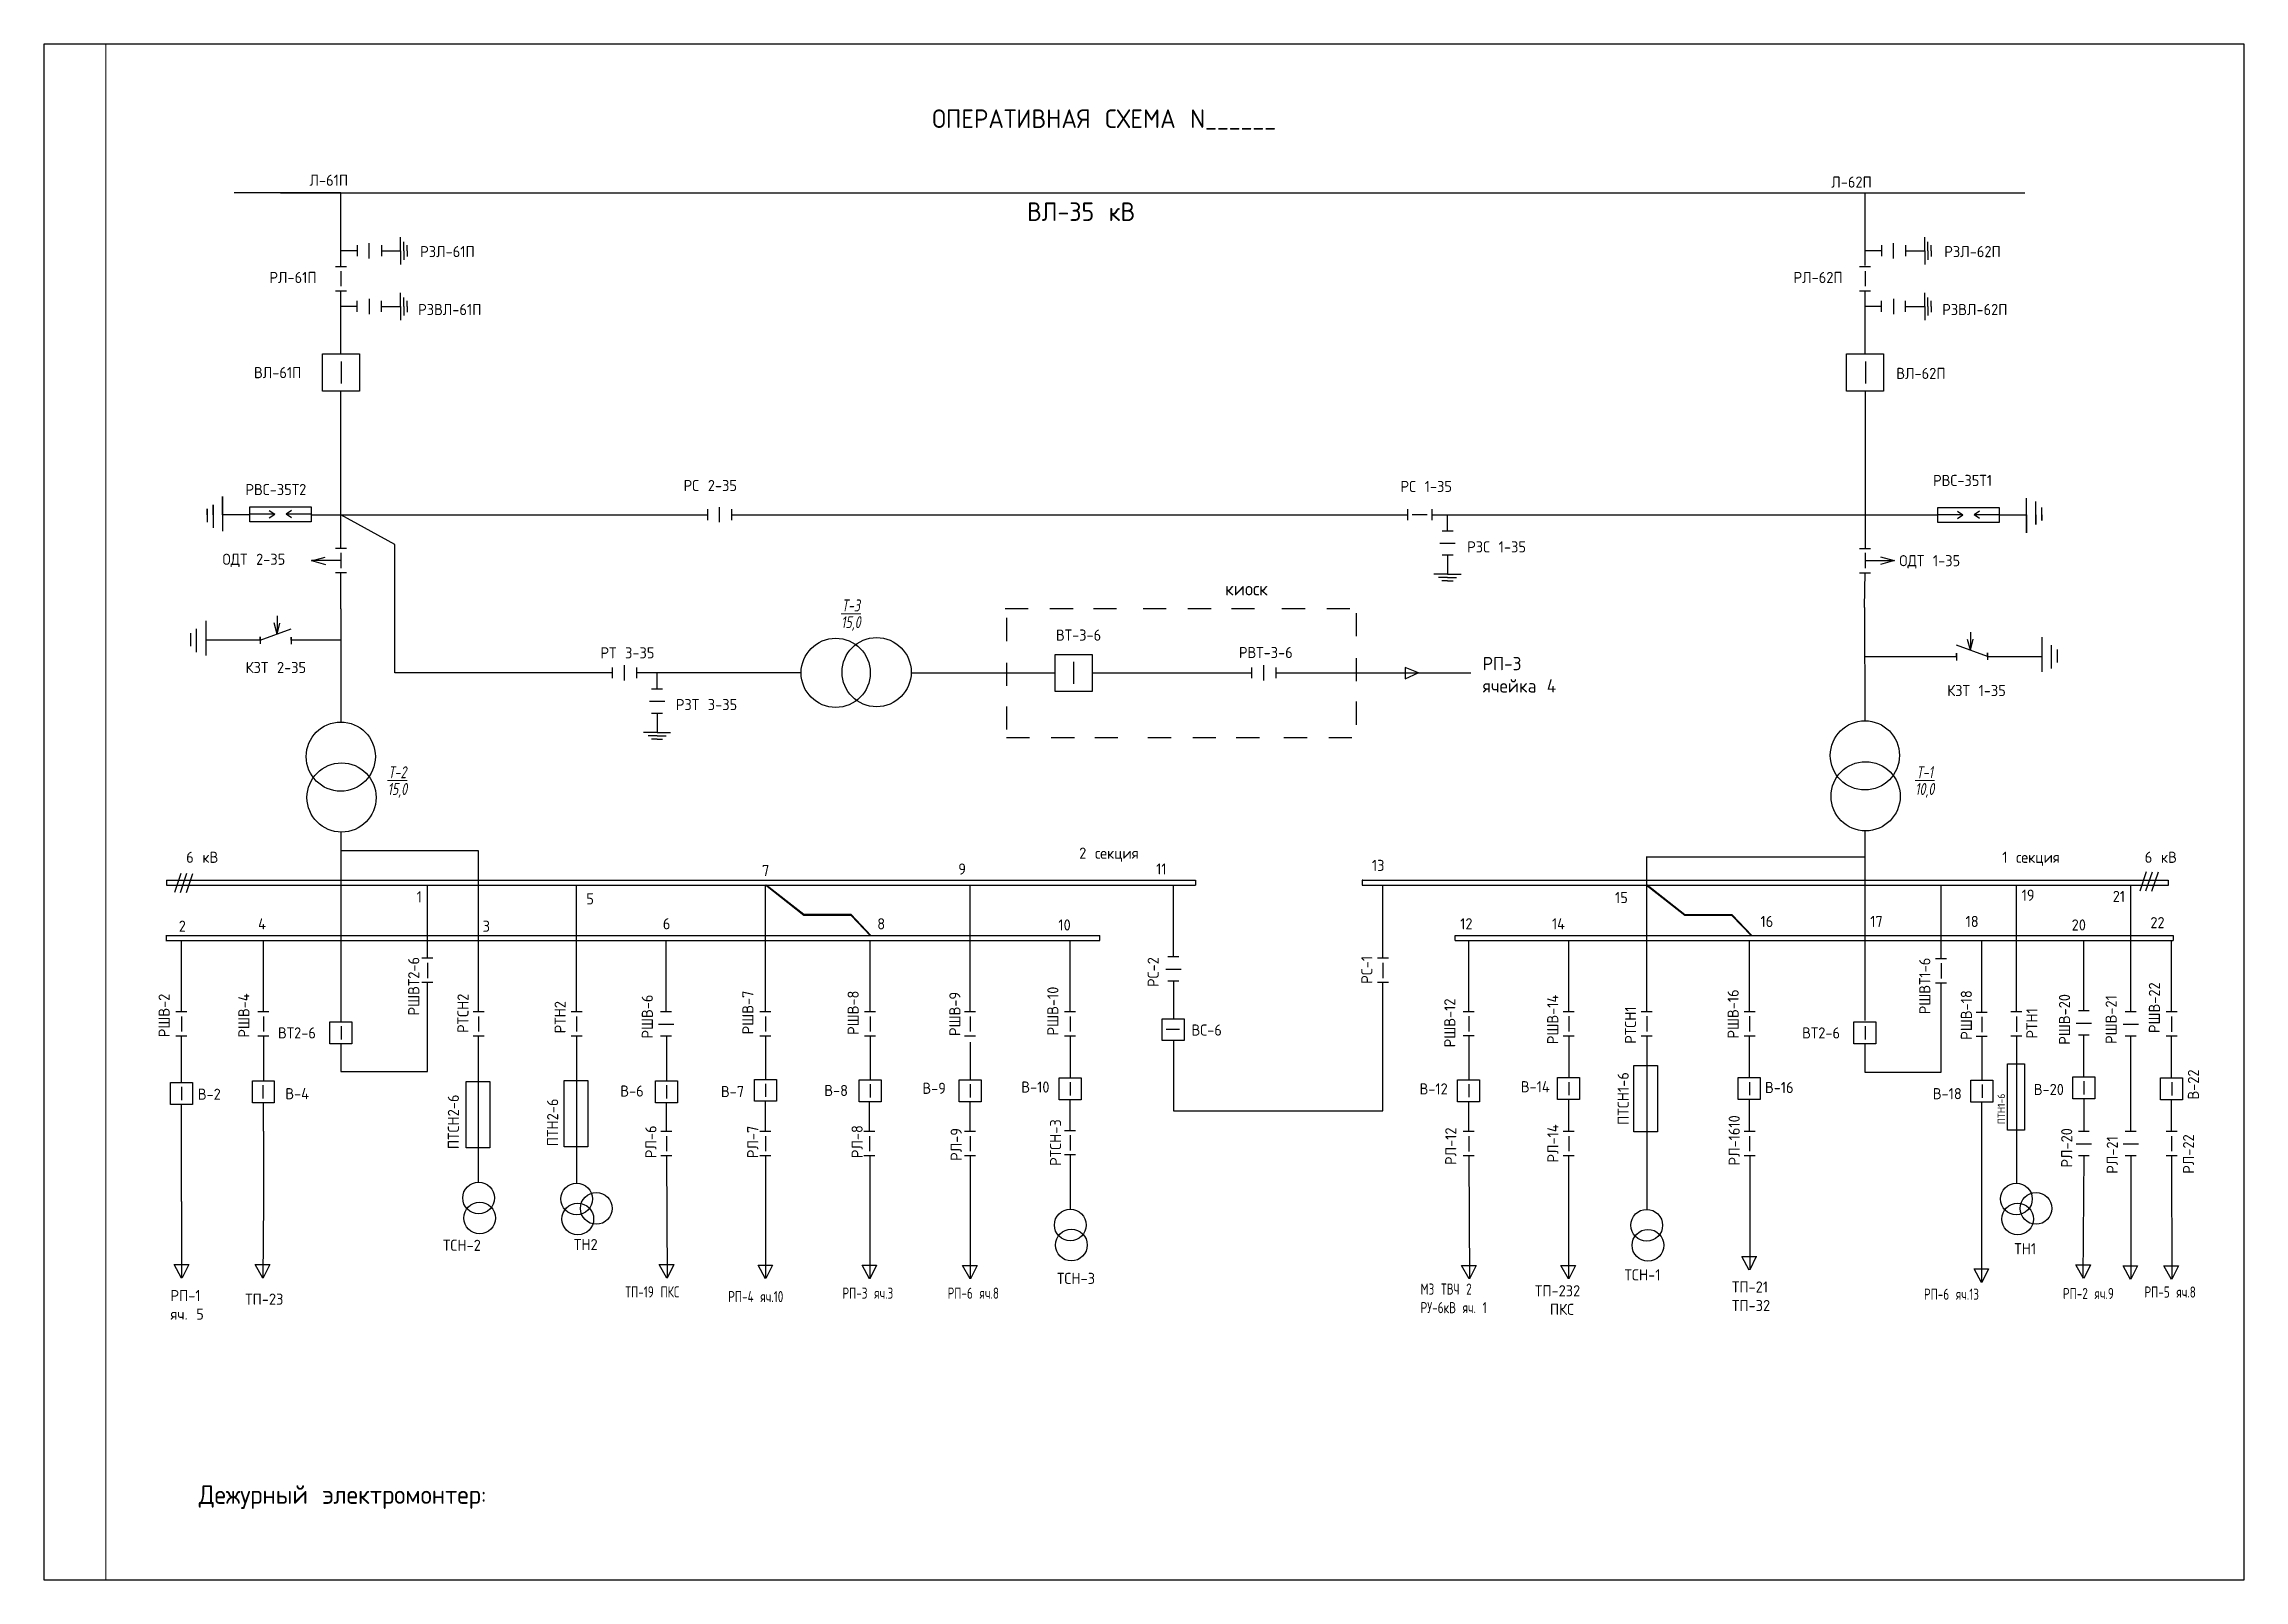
# Paper-space layout 'Оперативная' of a CAD drawing. Header units: millimetres. Extents: x 1 to 283, y 0 to 197.
import ezdxf

# ---------------------------------------------------------------- set-up
doc = ezdxf.new("R2010")
doc.units = ezdxf.units.MM
doc.layers.add('10_КВ', color=32, linetype='Continuous')
doc.styles.get("Standard").update_dxf_attribs({"font": 'txt.shx', "width": 0.9})

# ---------------------------------------------------------------- blocks, each defined once
blk = doc.blocks.new('Разъединитель вкл. норм.')
at = {"ltscale": 100}
for p, q in [((-0.37, 0), (0.37, 0)), ((-0.37, -1.63), (0.37, -1.63))]:
    blk.add_line(p, q, dxfattribs=at)
blk.add_line((0, -0.3), (0, -1.33))
blk = doc.blocks.new('заземление')
for p, q in [((0, 0), (0, -4.75)), ((0, -4.75), (-3.37, -4.75)), ((0, -4.75), (3.37, -4.75)), ((0, -5.55), (-2.22, -5.55)), ((0, -6.37), (-1.38, -6.37)), ((0, -5.55), (2.22, -5.55)), ((0, -6.37), (1.38, -6.37))]:
    blk.add_line(p, q)
blk = doc.blocks.new('Заземл.нож откл. норм.')
at = {"ltscale": 100}
for p, q in [((1.1, 0), (0, 0)), ((1.1, -0.37), (1.1, 0.37)), ((2.73, -0.37), (2.73, 0.37))]:
    blk.add_line(p, q, dxfattribs=at)
blk.add_line((1.91, 0.52), (1.91, -0.52))
at = {"ltscale": 100, "xscale": 0.2717159185103244, "yscale": 0.2717159185103244, "zscale": 0.2717159185103244, "rotation": 90}
blk.add_blockref('заземление', (2.73, 0), dxfattribs=at)

psp = doc.layouts.new('Оперативная')

# ---------------------------------------------------------------- linework, layer by layer
at = {"ltscale": 100}
for p, q in [((39.36, 178.13), (25.69, 178.13)), ((31.61, 178.13), (255.04, 178.13)), ((39.36, 168.7), (39.36, 178.13)), ((234.57, 168.85), (234.57, 178.13)), ((30.88, 136.97), (27.69, 136.97)), ((30.19, 137.45), (30.88, 136.97)), ((30.19, 136.5), (30.88, 136.97)), ((33.02, 137.45), (32.33, 136.97)), ((35.55, 136.97), (32.33, 136.97)), ((33.02, 136.5), (32.33, 136.97)), ((247.09, 136.91), (243.89, 136.91)), ((246.4, 137.39), (247.09, 136.91)), ((246.4, 136.44), (247.09, 136.91)), ((249.23, 137.39), (248.54, 136.91)), ((251.76, 136.91), (248.54, 136.91)), ((249.23, 136.44), (248.54, 136.91)), ((133.22, 115.25), (133.22, 118.06)), ((177.36, 116.68), (175.65, 117.36)), ((175.65, 117.36), (175.65, 115.91)), ((175.65, 115.91), (177.32, 116.68)), ((18.85, 90.97), (18.04, 88.52)), ((19.57, 90.94), (18.76, 88.5)), ((20.34, 90.92), (19.53, 88.47)), ((270.59, 91.16), (269.78, 88.71)), ((271.32, 91.13), (270.5, 88.69)), ((272.09, 91.11), (271.27, 88.66)), ((244.31, 80.03), (244.31, 89.45)), ((253.96, 73.22), (253.96, 89.45)), ((107.14, 70.14), (107.14, 64.54)), ((132.75, 70.14), (132.75, 64.8)), ((234.55, 69.14), (234.55, 65.52)), ((253.96, 70.13), (253.96, 51.3)), ((132.75, 58.01), (132.75, 61.94))]:
    psp.add_line(p, q, dxfattribs=at)
for p, q in [((39.36, 157.51), (39.36, 165.61)), ((234.57, 157.59), (234.57, 165.61)), ((39.36, 132.59), (39.36, 152.76)), ((234.57, 152.76), (234.57, 132.59)), ((22.98, 138.19), (22.98, 135.23)), ((22.98, 136.92), (22.98, 138.19)), ((24.2, 139.24), (24.2, 134.79)), ((24.2, 136.92), (24.2, 139.24)), ((255.24, 134.6), (255.24, 139.04)), ((256.46, 135.65), (256.46, 138.61)), ((22.23, 137.65), (22.23, 135.98)), ((22.23, 136.92), (22.23, 137.65)), ((27.69, 136.92), (24.2, 136.92)), ((35.55, 136.92), (86.31, 136.92)), ((46.28, 133.1), (39.36, 136.92)), ((89.4, 136.92), (175.98, 136.92)), ((179.07, 136.92), (243.89, 136.92)), ((251.76, 136.91), (255.24, 136.91)), ((255.24, 136.91), (255.24, 134.6)), ((256.46, 136.91), (256.46, 135.65)), ((257.21, 136.19), (257.21, 137.86)), ((257.21, 136.91), (257.21, 136.19)), ((46.28, 116.66), (46.28, 133.1)), ((35.58, 131.05), (37.4, 130.56)), ((39.36, 131.05), (35.58, 131.05)), ((35.61, 131.03), (37.36, 131.49)), ((234.57, 131.05), (238.35, 131.05)), ((238.35, 131.05), (236.53, 130.56)), ((238.32, 131.03), (236.57, 131.49)), ((39.36, 124.87), (39.36, 129.5)), ((234.51, 125.05), (234.57, 129.5)), ((39.36, 124.87), (39.36, 110.36)), ((124.42, 124.91), (127.38, 124.91)), ((130.17, 124.91), (133.13, 124.91)), ((135.75, 124.91), (138.71, 124.91)), ((142.1, 124.91), (145.07, 124.91)), ((147.85, 124.91), (150.81, 124.91)), ((153.43, 124.91), (156.39, 124.91)), ((159.87, 124.91), (162.84, 124.91)), ((165.62, 124.91), (168.58, 124.91)), ((169.37, 124.3), (169.37, 121.34)), ((234.51, 125.05), (234.52, 110.51)), ((20.09, 121.73), (20.09, 120.06)), ((20.84, 122.28), (20.84, 119.32)), ((22.06, 123.32), (22.06, 118.88)), ((29, 120.84), (33, 122.28)), ((29, 121.29), (29, 120.39)), ((29, 120.89), (29, 121.29)), ((31.19, 121.63), (30.83, 123.06)), ((31.19, 123.96), (31.19, 121.63)), ((31.19, 121.63), (31.55, 123.01)), ((33, 121.25), (33, 120.35)), ((33, 120.84), (33, 121.25)), ((124.6, 123.69), (124.6, 120.73)), ((248.07, 121.88), (248.07, 119.55)), ((257.2, 121.24), (257.2, 116.8)), ((29, 120.84), (22.11, 120.84)), ((39.33, 120.84), (33, 120.84)), ((169.37, 118.55), (169.37, 115.59)), ((234.52, 118.76), (246.26, 118.76)), ((250.27, 118.76), (246.26, 120.2)), ((246.26, 118.76), (246.26, 119.17)), ((246.26, 119.17), (246.26, 118.26)), ((248.07, 119.55), (247.71, 120.92)), ((248.07, 119.55), (248.43, 120.97)), ((250.27, 118.8), (250.27, 119.21)), ((250.27, 119.21), (250.27, 118.31)), ((250.27, 118.76), (257.15, 118.76)), ((258.42, 120.19), (258.42, 117.23)), ((259.17, 119.65), (259.17, 117.98)), ((74.11, 116.66), (46.28, 116.66)), ((98.3, 116.66), (77.2, 116.66)), ((112.4, 116.66), (130.83, 116.66)), ((124.6, 117.94), (124.6, 114.98)), ((135.58, 116.66), (156, 116.66)), ((159.09, 116.66), (184.06, 116.66)), ((169.37, 112.97), (169.37, 110.01)), ((124.6, 112.36), (124.6, 109.4)), ((124.6, 108.36), (127.56, 108.36)), ((130.34, 108.36), (133.31, 108.36)), ((135.92, 108.36), (138.88, 108.36)), ((142.71, 108.36), (145.68, 108.36)), ((148.46, 108.36), (151.42, 108.36)), ((154.04, 108.36), (157, 108.36)), ((160.14, 108.36), (163.1, 108.36)), ((165.88, 108.36), (168.85, 108.36)), ((39.34, 96.26), (39.34, 71.95)), ((234.55, 96.42), (234.55, 72.11)), ((56.99, 93.85), (39.34, 93.85)), ((56.99, 73.23), (56.99, 93.85)), ((206.61, 73.24), (206.61, 93.15)), ((206.61, 93.1), (234.55, 93.1)), ((17, 90.1), (17, 89.45)), ((17, 90.1), (148.81, 90.1)), ((17, 89.45), (148.81, 89.45)), ((50.43, 80.1), (50.43, 89.45)), ((69.55, 73.23), (69.55, 89.45)), ((98.65, 85.59), (93.72, 89.45)), ((93.72, 73.23), (93.72, 89.45)), ((98.63, 85.7), (93.81, 89.47)), ((119.94, 73.23), (119.94, 89.45)), ((145.99, 80.27), (145.99, 89.45)), ((148.81, 90.1), (148.81, 89.45)), ((170.16, 90.1), (170.16, 89.45)), ((170.24, 90.1), (170.16, 90.1)), ((170.16, 89.45), (273.44, 89.45)), ((170.24, 90.1), (273.4, 90.1)), ((172.82, 80.1), (172.82, 89.45)), ((211.48, 85.57), (206.56, 89.43)), ((211.47, 85.68), (206.65, 89.45)), ((268.59, 73.22), (268.59, 89.51)), ((273.4, 90.1), (273.4, 89.45)), ((104.7, 85.7), (98.63, 85.7)), ((104.69, 85.59), (98.65, 85.59)), ((107.14, 83.02), (104.69, 85.59)), ((107.23, 83.02), (104.7, 85.7)), ((217.54, 85.68), (211.47, 85.68)), ((217.52, 85.57), (211.48, 85.57)), ((219.97, 83), (217.52, 85.57)), ((220.07, 83), (217.54, 85.68)), ((16.92, 83.02), (136.57, 83.02)), ((16.92, 82.36), (136.57, 82.36)), ((16.96, 83.02), (16.96, 82.36)), ((18.93, 73.23), (18.93, 82.37)), ((29.43, 73.23), (29.43, 82.36)), ((81, 73.23), (81, 82.36)), ((107.14, 73.23), (107.14, 82.36)), ((132.75, 73.23), (132.75, 82.36)), ((136.57, 82.36), (136.57, 83.02)), ((182.05, 82.36), (182.05, 83.02)), ((182.05, 83.02), (274.03, 83.02)), ((182.05, 82.36), (274.02, 82.36)), ((183.8, 73.24), (183.8, 82.36)), ((196.61, 73.24), (196.61, 82.36)), ((219.77, 73.24), (219.77, 82.36)), ((249.52, 73.16), (249.52, 82.36)), ((262.58, 73.35), (262.58, 82.36)), ((273.82, 73.22), (273.82, 82.36)), ((274.03, 83.02), (274.02, 82.36)), ((50.43, 65.58), (50.43, 77.01)), ((145.99, 77.18), (145.99, 72.36)), ((172.82, 60.54), (172.82, 77.01)), ((244.31, 65.52), (244.31, 76.96)), ((18.93, 64.18), (18.93, 70.14)), ((29.43, 70.14), (29.43, 64.39)), ((39.34, 69.14), (39.34, 65.58)), ((56.99, 51.43), (56.99, 70.14)), ((69.55, 70.14), (69.55, 51.3)), ((81.05, 70.14), (81.05, 64.33)), ((93.72, 70.14), (93.72, 64.59)), ((119.94, 69.37), (119.94, 64.54)), ((145.99, 69.62), (145.99, 60.54)), ((183.8, 70.15), (183.8, 64.55)), ((196.61, 70.15), (196.61, 64.81)), ((206.61, 70.15), (206.61, 47.94)), ((219.77, 64.81), (219.77, 70.15)), ((249.52, 70.07), (249.52, 64.49)), ((262.58, 64.92), (262.58, 70.26)), ((268.59, 57.9), (268.59, 70.13)), ((273.82, 64.79), (273.82, 70.13)), ((39.34, 65.58), (50.43, 65.58)), ((234.55, 65.52), (244.31, 65.52)), ((196.61, 57.9), (196.61, 61.99)), ((219.77, 57.9), (219.77, 62.05)), ((262.58, 62.16), (262.58, 57.9)), ((273.82, 57.9), (273.82, 62.03)), ((18.93, 48.94), (18.93, 61.39)), ((29.43, 57.96), (29.43, 61.65)), ((81.05, 57.9), (81.05, 61.59)), ((93.72, 57.9), (93.72, 61.85)), ((107.05, 57.9), (107.05, 61.79)), ((119.94, 57.9), (119.94, 61.79)), ((145.99, 60.54), (172.82, 60.54)), ((183.8, 57.9), (183.8, 61.81)), ((249.53, 38.58), (249.53, 61.75)), ((29.43, 57.96), (29.43, 48.94)), ((81.05, 54.81), (81.14, 39.14)), ((93.72, 54.81), (93.72, 39.12)), ((107.1, 54.81), (107.1, 39.06)), ((119.94, 54.81), (119.95, 39.02)), ((132.75, 54.92), (132.75, 47.97)), ((183.8, 54.81), (183.91, 39.04)), ((196.58, 54.81), (196.58, 39.06)), ((219.79, 54.81), (219.79, 40.18)), ((262.59, 54.81), (262.44, 39.17)), ((268.59, 54.81), (268.63, 38.99)), ((273.82, 54.81), (273.85, 38.99)), ((18.93, 48.94), (18.93, 42.73)), ((29.43, 48.94), (29.35, 39.14)), ((18.93, 42.73), (18.96, 39.14)), ((18.96, 39.14), (18, 40.88)), ((18, 40.88), (19.86, 40.88)), ((19.86, 40.88), (19.01, 39.15)), ((29.35, 39.14), (28.39, 40.88)), ((28.39, 40.88), (30.25, 40.88)), ((30.25, 40.88), (29.4, 39.15)), ((81.09, 39.12), (80.14, 40.86)), ((80.14, 40.86), (82, 40.86)), ((82, 40.86), (81.14, 39.14)), ((93.75, 39.06), (92.8, 40.8)), ((92.8, 40.8), (94.65, 40.8)), ((94.65, 40.8), (93.8, 39.08)), ((107.05, 39.04), (106.1, 40.78)), ((106.1, 40.78), (107.95, 40.78)), ((107.95, 40.78), (107.1, 39.06)), ((119.95, 39.02), (118.99, 40.76)), ((118.99, 40.76), (120.85, 40.76)), ((120.85, 40.76), (119.99, 39.04)), ((183.86, 39.02), (182.9, 40.76)), ((182.9, 40.76), (184.76, 40.76)), ((184.76, 40.76), (183.91, 39.04)), ((196.58, 39.02), (195.62, 40.76)), ((195.62, 40.76), (197.48, 40.76)), ((197.48, 40.76), (196.63, 39.04)), ((219.74, 40.17), (218.79, 41.91)), ((218.86, 41.91), (220.72, 41.91)), ((220.64, 41.91), (219.79, 40.18)), ((249.48, 38.56), (248.53, 40.31)), ((248.53, 40.31), (250.38, 40.31)), ((250.38, 40.31), (249.53, 38.58)), ((262.53, 39.08), (261.57, 40.82)), ((261.57, 40.82), (263.43, 40.82)), ((263.43, 40.82), (262.57, 39.1)), ((268.58, 38.97), (267.62, 40.71)), ((267.62, 40.71), (269.48, 40.71)), ((269.48, 40.71), (268.63, 38.99)), ((273.8, 38.97), (272.85, 40.71)), ((272.85, 40.71), (274.7, 40.71)), ((274.7, 40.71), (273.85, 38.99))]:
    psp.add_line(p, q)
at = {"color": 7}
for p, q in [((39.41, 156.56), (39.41, 153.71)), ((234.62, 156.56), (234.62, 153.71)), ((87.86, 135.95), (87.86, 137.9)), ((75.66, 115.68), (75.66, 117.64)), ((157.55, 115.68), (157.55, 117.64)), ((145.01, 78.72), (146.97, 78.72)), ((29.43, 72.66), (29.43, 70.7)), ((39.37, 71.39), (39.37, 69.7)), ((80.02, 71.68), (81.98, 71.68)), ((146.75, 70.96), (145.06, 70.96)), ((183.8, 72.67), (183.8, 70.71)), ((234.58, 71.39), (234.58, 69.7)), ((261.6, 71.8), (263.56, 71.8)), ((267.61, 71.67), (269.57, 71.67)), ((18.96, 63.62), (18.96, 61.93)), ((29.38, 62.14), (29.38, 63.83)), ((81.08, 63.83), (81.08, 62.14)), ((93.75, 64.03), (93.75, 62.34)), ((107.16, 63.97), (107.16, 62.28)), ((119.97, 63.97), (119.97, 62.28)), ((132.77, 64.24), (132.77, 62.54)), ((183.8, 63.99), (183.8, 62.3)), ((196.61, 64.25), (196.61, 62.56)), ((219.76, 64.25), (219.76, 62.56)), ((249.55, 63.93), (249.55, 62.24)), ((262.61, 64.36), (262.61, 62.67)), ((273.85, 64.23), (273.85, 62.54)), ((183.8, 57.33), (183.8, 55.37)), ((261.6, 56.35), (263.56, 56.35)), ((267.61, 56.35), (269.57, 56.35))]:
    psp.add_line(p, q, dxfattribs=at)
at = {"color": 7, "ltscale": 100}
for p, q in [((86.31, 137.62), (86.31, 136.23)), ((89.4, 137.62), (89.4, 136.23)), ((74.11, 117.35), (74.11, 115.96)), ((77.2, 117.35), (77.2, 115.96)), ((156, 117.35), (156, 115.96)), ((159.09, 117.35), (159.09, 115.96)), ((146.68, 80.27), (145.29, 80.27)), ((146.68, 77.18), (145.29, 77.18)), ((263.28, 73.35), (261.89, 73.35)), ((30.12, 73.23), (28.73, 73.23)), ((81.7, 73.23), (80.31, 73.23)), ((184.5, 73.24), (183.11, 73.24)), ((269.29, 73.22), (267.9, 73.22)), ((30.12, 70.14), (28.73, 70.14)), ((81.7, 70.14), (80.31, 70.14)), ((184.5, 70.15), (183.11, 70.15)), ((263.28, 70.26), (261.89, 70.26)), ((269.29, 70.13), (267.9, 70.13)), ((184.5, 57.9), (183.11, 57.9)), ((263.28, 57.9), (261.89, 57.9)), ((269.29, 57.9), (267.9, 57.9)), ((184.5, 54.81), (183.11, 54.81)), ((263.28, 54.81), (261.89, 54.81)), ((269.29, 54.81), (267.9, 54.81))]:
    psp.add_line(p, q, dxfattribs=at)
at = {"color": 7}
for points in [[(36.99, 157.51), (41.74, 157.51), (41.74, 152.76), (36.99, 152.76)], [(232.2, 157.51), (236.95, 157.51), (236.95, 152.76), (232.2, 152.76)], [(130.83, 119.03), (135.58, 119.03), (135.58, 114.28), (130.83, 114.28)], [(37.93, 71.95), (40.75, 71.95), (40.75, 69.14), (37.93, 69.14)], [(144.55, 72.36), (147.36, 72.36), (147.36, 69.55), (144.55, 69.55)], [(233.14, 71.95), (235.96, 71.95), (235.96, 69.14), (233.14, 69.14)], [(195.17, 64.81), (197.99, 64.81), (197.99, 61.99), (195.17, 61.99)], [(218.33, 64.81), (221.14, 64.81), (221.14, 61.99), (218.33, 61.99)], [(261.17, 64.92), (263.99, 64.92), (263.99, 62.11), (261.17, 62.11)], [(17.52, 64.18), (20.34, 64.18), (20.34, 61.37), (17.52, 61.37)], [(28.02, 64.39), (30.83, 64.39), (30.83, 61.57), (28.02, 61.57)], [(79.64, 64.39), (82.46, 64.39), (82.46, 61.57), (79.64, 61.57)], [(92.31, 64.59), (95.13, 64.59), (95.13, 61.78), (92.31, 61.78)], [(105.73, 64.54), (108.55, 64.54), (108.55, 61.72), (105.73, 61.72)], [(118.53, 64.54), (121.35, 64.54), (121.35, 61.72), (118.53, 61.72)], [(131.34, 64.8), (134.15, 64.8), (134.15, 61.98), (131.34, 61.98)], [(182.36, 64.55), (185.18, 64.55), (185.18, 61.73), (182.36, 61.73)], [(248.11, 64.49), (250.93, 64.49), (250.93, 61.67), (248.11, 61.67)], [(272.41, 64.79), (275.23, 64.79), (275.23, 61.98), (272.41, 61.98)]]:
    psp.add_lwpolyline(points, close=True, dxfattribs=at)
for points in [[(35.55, 136.01), (27.69, 136.01), (27.69, 137.93), (35.55, 137.93)], [(243.89, 137.82), (251.76, 137.82), (251.76, 135.91), (243.89, 135.91)], [(204.97, 66.35), (207.98, 66.35), (207.98, 57.85), (204.97, 57.85)], [(55.42, 64.33), (58.43, 64.33), (58.43, 55.83), (55.42, 55.83)], [(67.97, 64.46), (70.97, 64.46), (70.97, 55.96), (67.97, 55.96)]]:
    psp.add_lwpolyline(points, close=True)
at = {"ltscale": 100}
psp.add_lwpolyline([(252.82, 66.58), (255.01, 66.58), (255.01, 58.08), (252.82, 58.08)], close=True, dxfattribs=at)
for centre, radius in [((107.97, 116.75), 4.43), ((102.73, 116.66), 4.43), ((39.34, 105.93), 4.43), ((234.55, 106.09), 4.43), ((39.44, 100.69), 4.43), ((234.64, 100.85), 4.43), ((56.99, 49.4), 2.03), ((69.55, 49.27), 2.03), ((253.96, 49.27), 2.03), ((57.13, 46.83), 2.03), ((69.7, 46.7), 2.03), ((72.06, 48.06), 2.03), ((132.77, 45.93), 2.03), ((206.61, 45.91), 2.03), ((254.11, 46.7), 2.03), ((256.47, 48.06), 2.03), ((132.92, 43.36), 2.03), ((206.76, 43.34), 2.03)]:
    psp.add_circle(centre, radius)
at = {"layer": 'Defpoints', "ltscale": 100}
psp.add_lwpolyline([(1.33, 197.21), (283.1, 197.21), (283.1, 0.46), (1.33, 0.46)], close=True, dxfattribs=at)

# ---------------------------------------------------------------- block references
at = {"color": 7, "yscale": 1.9, "zscale": 1.9}
for name, p, xscale, rotation in [('Заземл.нож откл. норм.', (39.36, 170.72), -1.9, 180), ('Заземл.нож откл. норм.', (234.57, 170.72), -1.9, 180), ('Разъединитель вкл. норм.', (179.07, 136.92), 1.9, 270), ('Заземл.нож откл. норм.', (181.09, 136.92), -1.9, 90), ('Заземл.нож откл. норм.', (79.85, 116.66), -1.9, 90)]:
    psp.add_blockref(name, p, dxfattribs=dict(at, xscale=xscale, rotation=rotation))
for name, p, xscale in [('Разъединитель вкл. норм.', (39.36, 168.7), 1.9), ('Разъединитель вкл. норм.', (234.57, 168.7), 1.9), ('Заземл.нож откл. норм.', (39.36, 163.59), 1.9), ('Заземл.нож откл. норм.', (234.57, 163.59), 1.9), ('Разъединитель вкл. норм.', (39.36, 132.59), -1.9), ('Разъединитель вкл. норм.', (234.57, 132.59), 1.9), ('Разъединитель вкл. норм.', (50.43, 80.1), -1.9), ('Разъединитель вкл. норм.', (172.82, 80.1), -1.9), ('Разъединитель вкл. норм.', (244.31, 80.03), -1.9), ('Разъединитель вкл. норм.', (18.93, 73.23), -1.9), ('Разъединитель вкл. норм.', (56.99, 73.23), -1.9), ('Разъединитель вкл. норм.', (69.55, 73.23), -1.9), ('Разъединитель вкл. норм.', (93.72, 73.23), -1.9), ('Разъединитель вкл. норм.', (107.14, 73.23), -1.9), ('Разъединитель вкл. норм.', (119.94, 73.23), -1.9), ('Разъединитель вкл. норм.', (132.75, 73.23), -1.9), ('Разъединитель вкл. норм.', (196.61, 73.24), -1.9), ('Разъединитель вкл. норм.', (206.61, 73.24), -1.9), ('Разъединитель вкл. норм.', (219.77, 73.24), -1.9), ('Разъединитель вкл. норм.', (249.52, 73.16), -1.9), ('Разъединитель вкл. норм.', (253.96, 73.22), -1.9), ('Разъединитель вкл. норм.', (273.82, 73.22), -1.9), ('Разъединитель вкл. норм.', (81.05, 57.9), -1.9), ('Разъединитель вкл. норм.', (93.72, 57.9), -1.9), ('Разъединитель вкл. норм.', (107.05, 57.9), -1.9), ('Разъединитель вкл. норм.', (119.94, 57.9), -1.9), ('Разъединитель вкл. норм.', (132.75, 58.01), -1.9), ('Разъединитель вкл. норм.', (196.61, 57.9), -1.9), ('Разъединитель вкл. норм.', (219.77, 57.9), -1.9), ('Разъединитель вкл. норм.', (273.82, 57.9), -1.9)]:
    psp.add_blockref(name, p, dxfattribs=dict(at, xscale=xscale))

# ---------------------------------------------------------------- texts
at = {"attachment_point": 1}
for s, insert, char_height, width in [('ОПЕРАТИВНАЯ СХЕМА N______', (115.1, 188.83), 2.375, 92.4042), ('Л-61П', (35.33, 180.47), 1.425, 10.8571), ('Л-62П', (230.24, 180.24), 1.425, 10.8571), ('ВЛ-35 кВ', (127.24, 176.92), 2.375, 27.4391), ('РЗЛ-61П', (49.51, 171.33), 1.425, 10.8571), ('РЗЛ-62П', (244.72, 171.33), 1.425, 10.8571), ('РЛ-61П', (30.2, 168.02), 1.425, 7.817), ('РЛ-62П', (225.41, 168.02), 1.425, 7.817), ('РЗВЛ-61П', (49.25, 163.91), 1.425, 10.8571), ('РЗВЛ-62П', (244.46, 163.91), 1.425, 10.8571), ('ВЛ-61П', (28.23, 155.83), 1.425, 10.8571), ('ВЛ-62П', (238.57, 155.73), 1.425, 10.8571), ('РС 2-35', (83.25, 141.37), 1.425, 10.8571), ('РС 1-35\\P', (175.07, 141.25), 1.425, 10.8571), ('РВС-35Т1', (243.28, 142.02), 1.425, 15.4375), ('\\pt11.4;РВС-35Т2', (27.13, 140.85), 1.425, 20.6964), ('РЗС 1-35', (183.61, 133.51), 1.425, 10.8571), ('ОДТ 2-35', (24.19, 131.92), 1.425, 10.8571), ('ОДТ 1-35', (238.96, 131.74), 1.425, 21.8839), ('киоск', (152.61, 128.29), 1.71, 14.5893), ('ВТ-3-6', (130.94, 122.21), 1.425, 6.5595), ('РТ 3-35', (72.6, 119.94), 1.425, 10.8571), ('РВТ-3-6', (154.37, 119.98), 1.425, 16.4554), ('РП-3\\Pячейка 4', (185.6, 118.7), 1.71, 23.4107), ('КЗТ 2-35', (27.15, 118.06), 1.425, 10.8571), ('РЗТ 3-35', (82.26, 113.31), 1.425, 10.8571), ('КЗТ 1-35', (245.09, 115.11), 1.425, 15.4375), ('6 кВ', (19.54, 93.75), 1.425, 17.4732), ('2 секция', (133.92, 94.28), 1.425, 17.4732), ('1 секция', (252.14, 93.75), 1.425, 17.4732), ('6 кВ', (270.39, 93.75), 1.425, 17.4732), ('7', (93.29, 92.05), 1.43, 24.4286), ('9\\P', (118.43, 92.25), 1.43, 24.4286), ('11', (143.77, 92.25), 1.425, 24.4286), ('13', (171.41, 92.71), 1.425, 24.4286), ('1\\P', (49.06, 88.69), 1.43, 24.4286), ('5\\P', (70.79, 88.43), 1.43, 24.4286), ('15\\P', (202.55, 88.59), 1.425, 24.4286), ('19', (254.62, 88.89), 1.425, 24.4286), ('21\\P', (266.29, 88.74), 1.425, 24.4286), ('2\\P', (18.59, 84.92), 1.43, 24.4286), ('4\\P', (28.75, 85.23), 1.43, 24.4286), ('3\\P', (57.51, 84.92), 1.43, 24.4286), ('6', (80.59, 85.24), 1.43, 24.4286), ('8', (108.05, 85.23), 1.43, 24.4286), ('10\\P', (131.25, 85.08), 1.425, 24.4286), ('12', (182.71, 85.23), 1.425, 24.4286), ('14', (194.46, 85.23), 1.425, 24.4286), ('16', (221.18, 85.53), 1.425, 24.4286), ('17', (235.23, 85.53), 1.425, 24.4286), ('18', (247.44, 85.53), 1.425, 24.4286), ('20', (261.03, 85.08), 1.425, 24.4286), ('22\\P', (271.11, 85.38), 1.425, 24.4286), ('ВС-6', (148.3, 71.62), 1.425, 17.4732), ('Дежурный электромонтер:', (21.16, 12.59), 2.375, 76.3117)]:
    psp.add_mtext(s, dxfattribs=dict(at, insert=insert, char_height=char_height, width=width))
at = {"ltscale": 100, "attachment_point": 1, "rotation": 90}
for s, insert, char_height, width in [('РШВТ2-6', (47.97, 72.77), 1.425, 3.3677), ('РС-2', (142.68, 76.42), 1.425, 3.3677), ('РС-1', (170.04, 76.83), 1.425, 3.3677), ('РШВТ1-6', (241.5, 72.92), 1.425, 3.3677), ('РШВ-10', (129.83, 70.21), 1.425, 3.3677), ('{\\H3x;РШВ-22}', (270.91, 70.52), 0.475, 3.3677), ('РШВ-2', (16, 69.98), 1.425, 7.9142), ('РШВ-4', (26.22, 69.93), 1.425, 7.9142), ('РТСН2', (54.28, 70.53), 1.425, 3.3677), ('РТН2', (66.72, 70.48), 1.425, 3.3677), ('РШВ-6', (77.89, 69.81), 1.425, 3.3677), ('РШВ-7', (90.77, 70.35), 1.425, 3.3677), ('РШВ-8', (104.25, 70.28), 1.425, 3.3677), ('РШВ-9', (117.28, 70.14), 1.425, 3.3677), ('РШВ-12', (180.67, 68.69), 1.425, 3.3677), ('РШВ-14', (193.85, 69.09), 1.425, 3.3677), ('{\\H3x;РТСН1}', (203.82, 69.15), 0.475, 3.3677), ('{\\H3x;РШВ-16}', (216.96, 69.81), 0.475, 3.3677), ('РШВ-18', (246.83, 69.66), 1.425, 3.3677), ('РТН1', (255.23, 69.81), 1.425, 3.3677), ('РШВ-20', (259.4, 69.02), 1.425, 3.3677), ('{\\H3x;РШВ-21}', (265.37, 69.12), 0.475, 3.3677), ('{\\H3x;ПТСН1-6}', (202.88, 58.76), 0.475, 3.3677), ('В-22', (275.91, 62.01), 1.425, 3.3677), ('ПТСН2-6', (53.05, 55.65), 1.425, 3.3677), ('{\\H3x;ПТН2-6}', (65.76, 56.03), 0.475, 3.3677), ('{\\H2x;ПТН1-6\\P}\\P', (251.55, 58.85), 0.475, 3.3677), ('РТСН-3', (130.18, 53.51), 1.425, 3.3677), ('{\\H3x;РЛ-1610}', (217.1, 53.55), 0.475, 3.3677), ('РЛ-6', (78.35, 54.49), 1.425, 3.3677), ('{\\H3x;РЛ-7}', (91.39, 54.49), 0.475, 3.3677), ('{\\H3x;РЛ-8}', (104.76, 54.49), 0.475, 3.3677), ('РЛ-9', (117.45, 54.15), 1.425, 3.3677), ('РЛ-12', (180.79, 53.62), 1.425, 3.3677), ('РЛ-14', (193.88, 53.93), 1.425, 3.3677), ('РЛ-20', (259.68, 53.29), 1.425, 3.3677), ('РЛ-21', (265.52, 52.5), 1.425, 3.3677), ('РЛ-22', (275.29, 52.5), 1.425, 3.3677)]:
    psp.add_mtext(s, dxfattribs=dict(at, insert=insert, char_height=char_height, width=width))
at = {"ltscale": 100, "char_height": 1.425, "attachment_point": 1}
for s, insert, width in [('ВТ2-6', (31.3, 71.25), 9.6976), ('ВТ2-6', (226.51, 71.25), 9.6976), ('В-2', (21.03, 63.4), 9.6976), ('В-4', (32.24, 63.47), 9.6976), ('В-6', (75.14, 63.81), 9.6976), ('В-7', (88.03, 63.74), 9.6976), ('В-8', (101.27, 63.88), 9.6976), ('В-9', (113.83, 64.16), 9.6976), ('В-10', (126.5, 64.32), 9.6976), ('В-12', (177.51, 64.08), 9.6976), ('В-14', (190.48, 64.36), 9.6976), ('В-16', (221.75, 64.26), 9.6976), ('В-18', (243.25, 63.47), 9.6976), ('В-20', (256.18, 64.01), 9.6976), ('ТСН-2', (52.43, 44.05), 8.2887), ('ТН2', (69.2, 44.14), 3.3677), ('ТН1\\P', (253.68, 43.61), 3.3677), ('ТСН-3', (131.07, 39.81), 8.2887), ('ТСН-1', (203.76, 40.26), 9.8359), ('РП-1\\Pяч. 5', (17.53, 37.61), 8.2887), ('ТП-23', (27.1, 37.15), 8.2887), ('{\\W0.7;ТП-19 ПКС}', (75.78, 38.08), 9.6976), ('{\\W0.7;РП-4 яч.10}', (88.96, 37.48), 9.6976), ('{\\W0.7;РП-3 яч.3}', (103.59, 37.92), 9.6976), ('{\\W0.7;РП-6 яч.8}', (117.06, 37.92), 9.6976), ('{\\W0.7;МЗ ТВЧ 2 РУ-6кВ яч. 1}', (177.64, 38.44), 11.455), ('\\pi0.51061;ТП-232 \\P\\pi2.4344;ПКС', (191.77, 38.22), 8.2887), ('ТП-21 ТП-32', (217.52, 38.71), 8.2887), ('{\\W0.7;РП-6 яч.13}', (242.11, 37.79), 9.0759), ('{\\W0.7;РП-2 яч.9}', (259.91, 37.87), 11.1107), ('{\\W0.7;РП-5 яч.8}', (270.35, 38.06), 11.4634)]:
    psp.add_mtext(s, dxfattribs=dict(at, insert=insert, width=width))
at = {"layer": '10_КВ', "lineweight": 20, "ltscale": 100, "char_height": 2.185, "attachment_point": 1}
for s, insert in [('\\A1;{\\fGOST type A|b0|i0|c204|p34;\\H0.7x;\\Q11;\\C5;\\SТ-3/15,0;}', (103.43, 126.06)), ('\\A1;{\\fGOST type A|b0|i0|c204|p34;\\H0.7x;\\Q11;\\C5;\\SТ-2/15,0;}', (45.34, 104.69)), ('\\A1;{\\fGOST type A|b0|i0|c204|p34;\\H0.7x;\\Q11;\\C5;\\SТ-1/10,0;}', (240.99, 104.69))]:
    psp.add_mtext_dynamic_manual_height_columns(s, width=12.3856, gutter_width=1250, heights=[0], dxfattribs=dict(at, insert=insert))

# ---------------------------------------------------------------- viewports
at = {"layer": '0', "view_target_point": (6587.35, -5470.79)}
psp.add_viewport(center=(146.18, 98.84), size=(273.84, 196.7466), view_center_point=(352.64, 267.45), view_height=16909.1105, dxfattribs=at)

doc.saveas('drawing.dxf')
